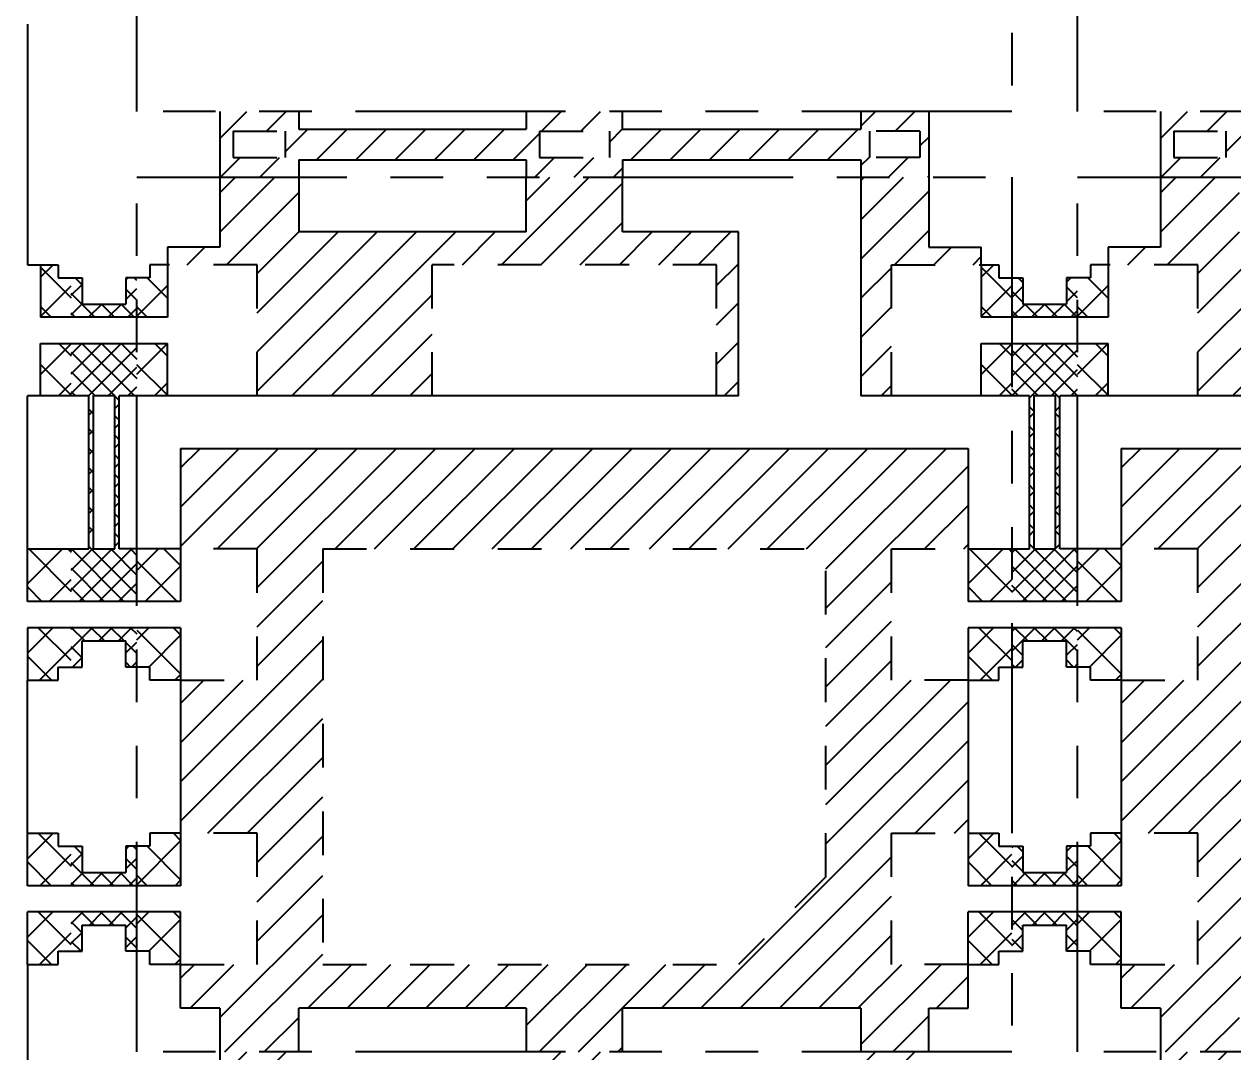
# Model space of a CAD drawing. Extents: x -338 to -53, y 67 to 196.
# Drawn here: x -321.623 to -318.86, y 120.178 to 122.528 of the extents above; entities that cross this region are included whole.
import ezdxf

# ---------------------------------------------------------------- set-up
doc = ezdxf.new("R2010")
doc.units = 0
doc.linetypes.add('ACAD_ISO09W100', pattern=[45, 24, -3, 6, -3, 6, -3])
doc.linetypes.add('HIDDEN', pattern=[0.375, 0.25, -0.125])
for name, color, linetype in [('dimension', 3, 'Continuous'), ('Etched Area', 4, 'Continuous'), ('Hidden', 4, 'HIDDEN'), ('PKG Line', 2, 'ACAD_ISO09W100')]:
    doc.layers.add(name, color=color, linetype=linetype)
doc.styles.add('SIMPLEX', font='SIMPLEX')
doc.dimstyles.new('1', dxfattribs={"dimtxt": 1, "dimasz": 1, "dimexe": 0.3, "dimexo": 0.3, "dimgap": 0.3, "dimtad": 0, "dimdec": 3, "dimzin": 1, "dimdsep": 46, "dimtxsty": 'SIMPLEX', "dimcen": 0, "dimclrd": 256, "dimclre": 256, "dimclrt": 7, "dimadec": 0, "dimazin": 1, "dimtm": 1.25, "dimtfac": 1, "dimtdec": 3, "dimtmove": 0, "dimatfit": 0, "dimfxl": 1, "dimtolj": 1, "dimtzin": 0, "dimlwd": -1, "dimlwe": -1, "dimarcsym": 1})
pattern_1 = [(45, (-584.03266, 160.757387), (-0.04490128, 0.04490128), [])]
pattern_2 = [(45, (-586.23266, 160.757387), (-0.04490128, 0.04490128), [])]
pattern_3 = [(135, (-586.23266, 160.757387), (-0.04490128, -0.04490128), [])]
pattern_4 = [(45, (-586.18266, 160.757387), (-0.04490128, 0.04490128), [])]
pattern_5 = [(135, (-586.18266, 160.757387), (-0.04490128, -0.04490128), [])]
pattern_6 = [(45, (-588.38266, 160.757387), (-0.04490128, 0.04490128), [])]
pattern_7 = [(135, (-588.38266, 160.757387), (-0.04490128, -0.04490128), [])]
pattern_8 = [(45, (-207.666178, 128.66751), (-0.02245064, 0.02245064), [])]
pattern_9 = [(45, (-588.33266, 160.757387), (-0.04490128, 0.04490128), [])]
pattern_10 = [(135, (-588.33266, 160.757387), (-0.04490128, -0.04490128), [])]
pattern_11 = [(135, (-207.666178, 128.66751), (-0.02245064, -0.02245064), [])]

# ---------------------------------------------------------------- blocks, each defined once
blk = doc.blocks.new('*D25')
at = {"layer": 'Defpoints', "color": 0, "transparency": 16777216}
for p in [(2540.3534, 1935.2739), (2409.9027, 1907.2739), (2416.2869, 1907.2739)]:
    blk.add_point(p, dxfattribs=at)
at = {"layer": 'dimension', "transparency": 16777216}
blk.add_line((2415.9869, 1907.2739), (2409.9027, 1907.2739), dxfattribs=at)
at = {"layer": 'dimension', "color": 7, "transparency": 16777216, "insert": (2407.1265, 1907.2739), "char_height": 1, "attachment_point": 5, "style": 'SIMPLEX'}
blk.add_mtext('\\A1;28.000', dxfattribs=at)
blk = doc.blocks.new('*D26')
at = {"layer": 'Defpoints', "color": 0, "transparency": 16777216}
for p in [(2540.3534, 1935.2739), (2409.9027, 1904.4489), (2420.8223, 1904.4489)]:
    blk.add_point(p, dxfattribs=at)
at = {"layer": 'dimension', "transparency": 16777216}
blk.add_line((2420.5223, 1904.4489), (2409.9027, 1904.4489), dxfattribs=at)
at = {"layer": 'dimension', "color": 7, "transparency": 16777216, "insert": (2407.1265, 1904.4489), "char_height": 1, "attachment_point": 5, "style": 'SIMPLEX'}
blk.add_mtext('\\A1;30.825', dxfattribs=at)
blk = doc.blocks.new('*D27')
at = {"layer": 'Defpoints', "color": 0, "transparency": 16777216}
for p in [(2540.3534, 1935.2739), (2409.9027, 1903.2739), (2416.9041, 1903.2739)]:
    blk.add_point(p, dxfattribs=at)
at = {"layer": 'dimension', "transparency": 16777216}
blk.add_line((2416.6041, 1903.2739), (2409.9027, 1903.2739), dxfattribs=at)
at = {"layer": 'dimension', "color": 7, "transparency": 16777216, "insert": (2407.1265, 1903.2739), "char_height": 1, "attachment_point": 5, "style": 'SIMPLEX'}
blk.add_mtext('\\A1;32.000', dxfattribs=at)
blk = doc.blocks.new('*D28')
at = {"layer": 'Defpoints', "color": 0, "transparency": 16777216}
for p in [(2540.3534, 1935.2739), (2409.9027, 1901.7739), (2425.6548, 1901.7739)]:
    blk.add_point(p, dxfattribs=at)
at = {"layer": 'dimension', "transparency": 16777216}
blk.add_line((2425.3548, 1901.7739), (2409.9027, 1901.7739), dxfattribs=at)
at = {"layer": 'dimension', "color": 7, "transparency": 16777216, "insert": (2407.1265, 1901.7739), "char_height": 1, "attachment_point": 5, "style": 'SIMPLEX'}
blk.add_mtext('\\A1;33.500', dxfattribs=at)
blk = doc.blocks.new('*D29')
at = {"layer": 'Defpoints', "color": 0, "transparency": 16777216}
for p in [(2540.3534, 1935.2739), (2416.1674, 1901.4286), (2409.9027, 1900.5521)]:
    blk.add_point(p, dxfattribs=at)
at = {"layer": 'dimension', "transparency": 16777216}
for p, q in [((2413.9027, 1901.4286), (2411.9027, 1900.5521)), ((2415.8674, 1901.4286), (2413.9027, 1901.4286)), ((2411.9027, 1900.5521), (2409.9027, 1900.5521))]:
    blk.add_line(p, q, dxfattribs=at)
at = {"layer": 'dimension', "color": 7, "transparency": 16777216, "insert": (2407.1265, 1900.5521), "char_height": 1, "attachment_point": 5, "style": 'SIMPLEX'}
blk.add_mtext('\\A1;33.845', dxfattribs=at)
blk = doc.blocks.new('*D30')
at = {"layer": 'Defpoints', "color": 0, "transparency": 16777216}
for p in [(2540.3534, 1935.2739), (2418.3305, 1900.2739), (2409.9027, 1899.3573)]:
    blk.add_point(p, dxfattribs=at)
at = {"layer": 'dimension', "transparency": 16777216}
for p, q in [((2413.9027, 1900.2739), (2411.9027, 1899.3573)), ((2418.0305, 1900.2739), (2413.9027, 1900.2739)), ((2411.9027, 1899.3573), (2409.9027, 1899.3573))]:
    blk.add_line(p, q, dxfattribs=at)
at = {"layer": 'dimension', "color": 7, "transparency": 16777216, "insert": (2407.1265, 1899.3573), "char_height": 1, "attachment_point": 5, "style": 'SIMPLEX'}
blk.add_mtext('\\A1;35.000', dxfattribs=at)
blk = doc.blocks.new('*D57')
at = {"layer": 'Defpoints', "color": 0, "transparency": 16777216}
for p in [(2540.3534, 1935.2739), (2421.0284, 1904.3432), (2421.0399, 1893.0124)]:
    blk.add_point(p, dxfattribs=at)
at = {"layer": 'dimension', "transparency": 16777216}
for p, q in [((2421.0284, 1904.0432), (2421.0284, 1897.0124)), ((2421.0284, 1897.0124), (2421.0399, 1895.0124)), ((2421.0399, 1895.0124), (2421.0399, 1893.0124))]:
    blk.add_line(p, q, dxfattribs=at)
at = {"layer": 'dimension', "color": 7, "transparency": 16777216, "insert": (2421.0399, 1889.9505), "char_height": 1, "attachment_point": 5, "rotation": 90, "style": 'SIMPLEX'}
blk.add_mtext('\\A1;119.325', dxfattribs=at)

msp = doc.modelspace()

# ---------------------------------------------------------------- hatches: boundary and pattern name
at = {"layer": 'Etched Area'}
h = msp.add_hatch(dxfattribs=at)
h.set_pattern_fill('ANSI31', color=256, scale=0.02)
h.set_pattern_definition([(45, (219.45187, 310.41846), (-0.0449012806, 0.0449012806), [])])
h.paths.add_polyline_path([(-319.5555, 122.3277), (-319.7105, 122.3277), (-319.7105, 122.2877), (-320.2555, 122.2877), (-320.2555, 122.3277), (-320.4755, 122.3277), (-320.4755, 122.2877), (-320.9955, 122.2877), (-320.9955, 122.3277), (-321.1755, 122.3277), (-321.1755, 122.1777), (-320.9955, 122.1777), (-320.9955, 122.2177), (-320.4755, 122.2177), (-320.4755, 122.1777), (-320.2555, 122.1777), (-320.2555, 122.2177), (-319.7105, 122.2177), (-319.7105, 122.1777), (-319.5555, 122.1777)])
h.paths.add_polyline_path([(-320.2855, 122.2227), (-320.4455, 122.2227), (-320.4455, 122.2827), (-320.2855, 122.2827)], flags=16)
h.paths.add_polyline_path([(-319.6905, 122.2827), (-319.5755, 122.2827), (-319.5755, 122.2227), (-319.6905, 122.2227)], flags=16)
h.paths.add_polyline_path([(-321.0255, 122.2227), (-321.1455, 122.2227), (-321.1455, 122.2827), (-321.0255, 122.2827)], flags=16)
h = msp.add_hatch(dxfattribs=at)
h.set_pattern_fill('ANSI31', color=256, scale=0.02)
h.set_pattern_definition([(45, (221.60187, 310.41846), (-0.0449012806, 0.0449012806), [])])
h.paths.add_polyline_path([(-317.4055, 122.3277), (-317.5605, 122.3277), (-317.5605, 122.2877), (-318.1055, 122.2877), (-318.1055, 122.3277), (-318.3255, 122.3277), (-318.3255, 122.2877), (-318.8455, 122.2877), (-318.8455, 122.3277), (-319.0255, 122.3277), (-319.0255, 122.1777), (-318.8455, 122.1777), (-318.8455, 122.2177), (-318.3255, 122.2177), (-318.3255, 122.1777), (-318.1055, 122.1777), (-318.1055, 122.2177), (-317.5605, 122.2177), (-317.5605, 122.1777), (-317.4055, 122.1777)])
h.paths.add_polyline_path([(-318.1355, 122.2227), (-318.2955, 122.2227), (-318.2955, 122.2827), (-318.1355, 122.2827)], flags=16)
h.paths.add_polyline_path([(-317.5405, 122.2827), (-317.4255, 122.2827), (-317.4255, 122.2227), (-317.5405, 122.2227)], flags=16)
h.paths.add_polyline_path([(-318.8755, 122.2227), (-318.9955, 122.2227), (-318.9955, 122.2827), (-318.8755, 122.2827)], flags=16)
h = msp.add_hatch(dxfattribs=at)
h.set_pattern_fill('ANSI31', color=256, scale=0.02)
h.set_pattern_definition(pattern_4)
h.paths.add_polyline_path([(-320.6905, 121.9777), (-320.0405, 121.9777), (-320.0405, 121.6777), (-319.9905, 121.6777), (-319.9905, 122.0527), (-320.2555, 122.0527), (-320.2555, 122.1777), (-320.4755, 122.1777), (-320.4755, 122.0527), (-320.9955, 122.0527), (-320.9955, 122.1777), (-321.1755, 122.1777), (-321.1755, 122.0177), (-321.2955, 122.0177), (-321.2955, 121.9777), (-321.0905, 121.9777), (-321.0905, 121.6777), (-320.6905, 121.6777)])
h = msp.add_hatch(dxfattribs=at)
h.set_pattern_fill('ANSI31', color=4, scale=0.02)
h.set_pattern_definition(pattern_4)
h.paths.add_polyline_path([(-319.5555, 122.1777), (-319.7105, 122.1777), (-319.7105, 121.6777), (-319.6405, 121.6777), (-319.6405, 121.9777), (-319.4355, 121.9777), (-319.4355, 122.0177), (-319.5555, 122.0177)])
h = msp.add_hatch(dxfattribs=at)
h.set_pattern_fill('ANSI31', color=256, scale=0.02)
h.set_pattern_definition(pattern_1)
h.paths.add_polyline_path([(-318.5405, 121.9777), (-317.8905, 121.9777), (-317.8905, 121.6777), (-317.8405, 121.6777), (-317.8405, 122.0527), (-318.1055, 122.0527), (-318.1055, 122.1777), (-318.3255, 122.1777), (-318.3255, 122.0527), (-318.8455, 122.0527), (-318.8455, 122.1777), (-319.0255, 122.1777), (-319.0255, 122.0177), (-319.1455, 122.0177), (-319.1455, 121.9777), (-318.9405, 121.9777), (-318.9405, 121.6777), (-318.5405, 121.6777)])
h = msp.add_hatch(dxfattribs=at)
h.set_pattern_fill('ANSI31', color=4, scale=0.02)
h.set_pattern_definition([(45, (-588.33266, 162.057387), (-0.04490128, 0.04490128), [])])
h.paths.add_polyline_path([(-321.5855, 121.9777), (-321.5855, 121.8577), (-321.5155, 121.8577), (-321.5155, 121.9477), (-321.5455, 121.9477), (-321.5455, 121.9777)])
h = msp.add_hatch(dxfattribs=at)
h.set_pattern_fill('ANSI31', color=4, scale=0.02, angle=90)
h.set_pattern_definition([(135, (-588.33266, 162.057387), (-0.04490128, -0.04490128), [])])
h.paths.add_polyline_path([(-321.5855, 121.9777), (-321.5855, 121.8577), (-321.5155, 121.8577), (-321.5155, 121.9477), (-321.5455, 121.9477), (-321.5455, 121.9777)])
h = msp.add_hatch(dxfattribs=at)
h.set_pattern_fill('ANSI31', color=4, scale=0.02)
h.set_pattern_definition([(45, (-588.38266, 162.057387), (-0.04490128, 0.04490128), [])])
h.paths.add_polyline_path([(-321.2955, 121.8577), (-321.2955, 121.9777), (-321.3355, 121.9777), (-321.3355, 121.9477), (-321.3655, 121.9477), (-321.3655, 121.8577)])
h = msp.add_hatch(dxfattribs=at)
h.set_pattern_fill('ANSI31', color=4, scale=0.02, angle=90)
h.set_pattern_definition([(135, (-588.38266, 162.057387), (-0.04490128, -0.04490128), [])])
h.paths.add_polyline_path([(-321.2955, 121.8577), (-321.2955, 121.9777), (-321.3355, 121.9777), (-321.3355, 121.9477), (-321.3655, 121.9477), (-321.3655, 121.8577)])
h = msp.add_hatch(dxfattribs=at)
h.set_pattern_fill('ANSI31', color=4, scale=0.02)
h.set_pattern_definition([(45, (-586.18266, 162.057387), (-0.04490128, 0.04490128), [])])
h.paths.add_polyline_path([(-319.4355, 121.9777), (-319.4355, 121.8577), (-319.3655, 121.8577), (-319.3655, 121.9477), (-319.3955, 121.9477), (-319.3955, 121.9777)])
h = msp.add_hatch(dxfattribs=at)
h.set_pattern_fill('ANSI31', color=4, scale=0.02, angle=90)
h.set_pattern_definition([(135, (-586.18266, 162.057387), (-0.04490128, -0.04490128), [])])
h.paths.add_polyline_path([(-319.4355, 121.9777), (-319.4355, 121.8577), (-319.3655, 121.8577), (-319.3655, 121.9477), (-319.3955, 121.9477), (-319.3955, 121.9777)])
h = msp.add_hatch(dxfattribs=at)
h.set_pattern_fill('ANSI31', color=4, scale=0.02)
h.set_pattern_definition([(45, (-586.23266, 162.057387), (-0.04490128, 0.04490128), [])])
h.paths.add_polyline_path([(-319.1455, 121.8577), (-319.1455, 121.9777), (-319.1855, 121.9777), (-319.1855, 121.9477), (-319.2155, 121.9477), (-319.2155, 121.8577)])
h = msp.add_hatch(dxfattribs=at)
h.set_pattern_fill('ANSI31', color=4, scale=0.02, angle=90)
h.set_pattern_definition([(135, (-586.23266, 162.057387), (-0.04490128, -0.04490128), [])])
h.paths.add_polyline_path([(-319.1455, 121.8577), (-319.1455, 121.9777), (-319.1855, 121.9777), (-319.1855, 121.9477), (-319.2155, 121.9477), (-319.2155, 121.8577)])
h = msp.add_hatch(dxfattribs=at)
h.set_pattern_fill('ANSI31', color=256, scale=0.01)
h.set_pattern_definition(pattern_8)
h.paths.add_polyline_path([(-321.3655, 121.9477), (-321.3905, 121.9477), (-321.3905, 121.8877), (-321.4905, 121.8877), (-321.4905, 121.9477), (-321.5155, 121.9477), (-321.5155, 121.8577), (-321.3655, 121.8577)])
h = msp.add_hatch(dxfattribs=at)
h.set_pattern_fill('ANSI31', color=256, scale=0.01, angle=90)
h.set_pattern_definition(pattern_11)
h.paths.add_polyline_path([(-321.3655, 121.9477), (-321.3905, 121.9477), (-321.3905, 121.8877), (-321.4905, 121.8877), (-321.4905, 121.9477), (-321.5155, 121.9477), (-321.5155, 121.8577), (-321.3655, 121.8577)])
h = msp.add_hatch(dxfattribs=at)
h.set_pattern_fill('ANSI31', color=256, scale=0.01)
h.set_pattern_definition(pattern_8)
h.paths.add_polyline_path([(-319.2155, 121.9477), (-319.2405, 121.9477), (-319.2405, 121.8877), (-319.3405, 121.8877), (-319.3405, 121.9477), (-319.3655, 121.9477), (-319.3655, 121.8577), (-319.2155, 121.8577)])
h = msp.add_hatch(dxfattribs=at)
h.set_pattern_fill('ANSI31', color=256, scale=0.01, angle=90)
h.set_pattern_definition(pattern_11)
h.paths.add_polyline_path([(-319.2155, 121.9477), (-319.2405, 121.9477), (-319.2405, 121.8877), (-319.3405, 121.8877), (-319.3405, 121.9477), (-319.3655, 121.9477), (-319.3655, 121.8577), (-319.2155, 121.8577)])
h = msp.add_hatch(dxfattribs=at)
h.set_pattern_fill('ANSI31', color=4, scale=0.02, angle=90)
h.set_pattern_definition(pattern_10)
h.paths.add_polyline_path([(-321.5155, 121.7977), (-321.5855, 121.7977), (-321.5855, 121.6777), (-321.5155, 121.6777)])
h = msp.add_hatch(dxfattribs=at)
h.set_pattern_fill('ANSI31', color=4, scale=0.02)
h.set_pattern_definition(pattern_9)
h.paths.add_polyline_path([(-321.5155, 121.7977), (-321.5855, 121.7977), (-321.5855, 121.6777), (-321.5155, 121.6777)])
h = msp.add_hatch(dxfattribs=at)
h.set_pattern_fill('ANSI31', color=256, scale=0.01)
h.set_pattern_definition(pattern_8)
h.paths.add_polyline_path([(-321.4655, 121.6777), (-321.4155, 121.6777), (-321.4155, 121.3277), (-321.4655, 121.3277)])
h.paths.add_polyline_path([(-321.3655, 121.7977), (-321.5155, 121.7977), (-321.5155, 121.6777), (-321.4755, 121.6777), (-321.4755, 121.3277), (-321.5155, 121.3277), (-321.5155, 121.2077), (-321.3655, 121.2077), (-321.3655, 121.3277), (-321.4055, 121.3277), (-321.4055, 121.6777), (-321.3655, 121.6777)])
h = msp.add_hatch(dxfattribs=at)
h.set_pattern_fill('ANSI31', color=256, scale=0.01, angle=90)
h.set_pattern_definition(pattern_11)
h.paths.add_polyline_path([(-321.4655, 121.6777), (-321.4155, 121.6777), (-321.4155, 121.3277), (-321.4655, 121.3277)])
h.paths.add_polyline_path([(-321.3655, 121.7977), (-321.5155, 121.7977), (-321.5155, 121.6777), (-321.4755, 121.6777), (-321.4755, 121.3277), (-321.5155, 121.3277), (-321.5155, 121.2077), (-321.3655, 121.2077), (-321.3655, 121.3277), (-321.4055, 121.3277), (-321.4055, 121.6777), (-321.3655, 121.6777)])
h = msp.add_hatch(dxfattribs=at)
h.set_pattern_fill('ANSI31', color=4, scale=0.02, angle=90)
h.set_pattern_definition(pattern_7)
h.paths.add_polyline_path([(-321.2955, 121.7977), (-321.3655, 121.7977), (-321.3655, 121.6777), (-321.2955, 121.6777)])
h = msp.add_hatch(dxfattribs=at)
h.set_pattern_fill('ANSI31', color=4, scale=0.02)
h.set_pattern_definition(pattern_6)
h.paths.add_polyline_path([(-321.2955, 121.7977), (-321.3655, 121.7977), (-321.3655, 121.6777), (-321.2955, 121.6777)])
h = msp.add_hatch(dxfattribs=at)
h.set_pattern_fill('ANSI31', color=4, scale=0.02, angle=90)
h.set_pattern_definition(pattern_5)
h.paths.add_polyline_path([(-319.3655, 121.7977), (-319.4355, 121.7977), (-319.4355, 121.6777), (-319.3655, 121.6777)])
h = msp.add_hatch(dxfattribs=at)
h.set_pattern_fill('ANSI31', color=4, scale=0.02)
h.set_pattern_definition(pattern_4)
h.paths.add_polyline_path([(-319.3655, 121.7977), (-319.4355, 121.7977), (-319.4355, 121.6777), (-319.3655, 121.6777)])
h = msp.add_hatch(dxfattribs=at)
h.set_pattern_fill('ANSI31', color=256, scale=0.01)
h.set_pattern_definition(pattern_8)
h.paths.add_polyline_path([(-319.3155, 121.6777), (-319.2655, 121.6777), (-319.2655, 121.3277), (-319.3155, 121.3277)])
h.paths.add_polyline_path([(-319.2155, 121.7977), (-319.3655, 121.7977), (-319.3655, 121.6777), (-319.3255, 121.6777), (-319.3255, 121.3277), (-319.3655, 121.3277), (-319.3655, 121.2077), (-319.2155, 121.2077), (-319.2155, 121.3277), (-319.2555, 121.3277), (-319.2555, 121.6777), (-319.2155, 121.6777)])
h = msp.add_hatch(dxfattribs=at)
h.set_pattern_fill('ANSI31', color=256, scale=0.01, angle=90)
h.set_pattern_definition(pattern_11)
h.paths.add_polyline_path([(-319.3155, 121.6777), (-319.2655, 121.6777), (-319.2655, 121.3277), (-319.3155, 121.3277)])
h.paths.add_polyline_path([(-319.2155, 121.7977), (-319.3655, 121.7977), (-319.3655, 121.6777), (-319.3255, 121.6777), (-319.3255, 121.3277), (-319.3655, 121.3277), (-319.3655, 121.2077), (-319.2155, 121.2077), (-319.2155, 121.3277), (-319.2555, 121.3277), (-319.2555, 121.6777), (-319.2155, 121.6777)])
h = msp.add_hatch(dxfattribs=at)
h.set_pattern_fill('ANSI31', color=4, scale=0.02, angle=90)
h.set_pattern_definition(pattern_3)
h.paths.add_polyline_path([(-319.1455, 121.7977), (-319.2155, 121.7977), (-319.2155, 121.6777), (-319.1455, 121.6777)])
h = msp.add_hatch(dxfattribs=at)
h.set_pattern_fill('ANSI31', color=4, scale=0.02)
h.set_pattern_definition(pattern_2)
h.paths.add_polyline_path([(-319.1455, 121.7977), (-319.2155, 121.7977), (-319.2155, 121.6777), (-319.1455, 121.6777)])
h = msp.add_hatch(dxfattribs=at)
h.set_pattern_fill('ANSI31', color=256, scale=0.02)
h.set_pattern_definition(pattern_4)
h.paths.add_polyline_path([(-319.4655, 121.5577), (-321.2655, 121.5577), (-321.2655, 121.3277), (-321.0905, 121.3277), (-321.0905, 121.0277), (-321.2655, 121.0277), (-321.2655, 120.6777), (-321.0905, 120.6777), (-321.0905, 120.3777), (-321.2655, 120.3777), (-321.2655, 120.2777), (-321.1755, 120.2777), (-321.1755, 120.1777), (-320.9955, 120.1777), (-320.9955, 120.2777), (-320.4755, 120.2777), (-320.4755, 120.1777), (-320.2555, 120.1777), (-320.2555, 120.2777), (-319.7105, 120.2777), (-319.7105, 120.1777), (-319.5555, 120.1777), (-319.5555, 120.2777), (-319.4655, 120.2777), (-319.4655, 120.3777), (-319.6405, 120.3777), (-319.6405, 120.6777), (-319.4655, 120.6777), (-319.4655, 121.0277), (-319.6405, 121.0277), (-319.6405, 121.3277), (-319.4655, 121.3277)])
h.paths.add_polyline_path([(-320.9405, 121.3277), (-319.7905, 121.3277), (-319.7905, 120.5777), (-319.9905, 120.3777), (-320.9405, 120.3777)], flags=16)
h = msp.add_hatch(dxfattribs=at)
h.set_pattern_fill('ANSI31', color=256, scale=0.02)
h.set_pattern_definition(pattern_1)
h.paths.add_polyline_path([(-317.3155, 121.5577), (-319.1155, 121.5577), (-319.1155, 121.3277), (-318.9405, 121.3277), (-318.9405, 121.0277), (-319.1155, 121.0277), (-319.1155, 120.6777), (-318.9405, 120.6777), (-318.9405, 120.3777), (-319.1155, 120.3777), (-319.1155, 120.2777), (-319.0255, 120.2777), (-319.0255, 120.1777), (-318.8455, 120.1777), (-318.8455, 120.2777), (-318.3255, 120.2777), (-318.3255, 120.1777), (-318.1055, 120.1777), (-318.1055, 120.2777), (-317.5605, 120.2777), (-317.5605, 120.1777), (-317.4055, 120.1777), (-317.4055, 120.2777), (-317.3155, 120.2777), (-317.3155, 120.3777), (-317.4905, 120.3777), (-317.4905, 120.6777), (-317.3155, 120.6777), (-317.3155, 121.0277), (-317.4905, 121.0277), (-317.4905, 121.3277), (-317.3155, 121.3277)])
h.paths.add_polyline_path([(-318.7905, 121.3277), (-317.6405, 121.3277), (-317.6405, 120.5777), (-317.8405, 120.3777), (-318.7905, 120.3777)], flags=16)
h = msp.add_hatch(dxfattribs=at)
h.set_pattern_fill('ANSI31', color=4, scale=0.02, angle=90)
h.set_pattern_definition(pattern_10)
h.paths.add_polyline_path([(-321.5155, 121.3277), (-321.6155, 121.3277), (-321.6155, 121.2077), (-321.5155, 121.2077)])
h = msp.add_hatch(dxfattribs=at)
h.set_pattern_fill('ANSI31', color=4, scale=0.02)
h.set_pattern_definition(pattern_9)
h.paths.add_polyline_path([(-321.5155, 121.3277), (-321.6155, 121.3277), (-321.6155, 121.2077), (-321.5155, 121.2077)])
h = msp.add_hatch(dxfattribs=at)
h.set_pattern_fill('ANSI31', color=4, scale=0.02, angle=90)
h.set_pattern_definition(pattern_7)
h.paths.add_polyline_path([(-321.2655, 121.3277), (-321.3655, 121.3277), (-321.3655, 121.2077), (-321.2655, 121.2077)])
h = msp.add_hatch(dxfattribs=at)
h.set_pattern_fill('ANSI31', color=4, scale=0.02)
h.set_pattern_definition(pattern_6)
h.paths.add_polyline_path([(-321.2655, 121.3277), (-321.3655, 121.3277), (-321.3655, 121.2077), (-321.2655, 121.2077)])
h = msp.add_hatch(dxfattribs=at)
h.set_pattern_fill('ANSI31', color=4, scale=0.02, angle=90)
h.set_pattern_definition(pattern_5)
h.paths.add_polyline_path([(-319.3655, 121.3277), (-319.4655, 121.3277), (-319.4655, 121.2077), (-319.3655, 121.2077)])
h = msp.add_hatch(dxfattribs=at)
h.set_pattern_fill('ANSI31', color=4, scale=0.02)
h.set_pattern_definition(pattern_4)
h.paths.add_polyline_path([(-319.3655, 121.3277), (-319.4655, 121.3277), (-319.4655, 121.2077), (-319.3655, 121.2077)])
h = msp.add_hatch(dxfattribs=at)
h.set_pattern_fill('ANSI31', color=4, scale=0.02, angle=90)
h.set_pattern_definition(pattern_3)
h.paths.add_polyline_path([(-319.1155, 121.3277), (-319.2155, 121.3277), (-319.2155, 121.2077), (-319.1155, 121.2077)])
h = msp.add_hatch(dxfattribs=at)
h.set_pattern_fill('ANSI31', color=4, scale=0.02)
h.set_pattern_definition(pattern_2)
h.paths.add_polyline_path([(-319.1155, 121.3277), (-319.2155, 121.3277), (-319.2155, 121.2077), (-319.1155, 121.2077)])
h = msp.add_hatch(dxfattribs=at)
h.set_pattern_fill('ANSI31', color=4, scale=0.02)
h.set_pattern_definition([(45, (-588.33266, 161.407387), (-0.04490128, 0.04490128), [])])
h.paths.add_polyline_path([(-321.5155, 121.0577), (-321.5455, 121.0577), (-321.5455, 121.0277), (-321.6155, 121.0277), (-321.6155, 121.1477), (-321.5155, 121.1477)])
h = msp.add_hatch(dxfattribs=at)
h.set_pattern_fill('ANSI31', color=4, scale=0.02, angle=90)
h.set_pattern_definition([(135, (-588.33266, 161.407387), (-0.04490128, -0.04490128), [])])
h.paths.add_polyline_path([(-321.5155, 121.0577), (-321.5455, 121.0577), (-321.5455, 121.0277), (-321.6155, 121.0277), (-321.6155, 121.1477), (-321.5155, 121.1477)])
h = msp.add_hatch(dxfattribs=at)
h.set_pattern_fill('ANSI31', color=256, scale=0.01)
h.set_pattern_definition(pattern_8)
h.paths.add_polyline_path([(-321.3655, 121.1477), (-321.5155, 121.1477), (-321.5155, 121.0577), (-321.4905, 121.0577), (-321.4905, 121.1177), (-321.3905, 121.1177), (-321.3905, 121.0577), (-321.3655, 121.0577)])
h = msp.add_hatch(dxfattribs=at)
h.set_pattern_fill('ANSI31', color=256, scale=0.01, angle=90)
h.set_pattern_definition(pattern_11)
h.paths.add_polyline_path([(-321.3655, 121.1477), (-321.5155, 121.1477), (-321.5155, 121.0577), (-321.4905, 121.0577), (-321.4905, 121.1177), (-321.3905, 121.1177), (-321.3905, 121.0577), (-321.3655, 121.0577)])
h = msp.add_hatch(dxfattribs=at)
h.set_pattern_fill('ANSI31', color=4, scale=0.02)
h.set_pattern_definition([(45, (-588.38266, 161.407387), (-0.04490128, 0.04490128), [])])
h.paths.add_polyline_path([(-321.2655, 121.0277), (-321.3355, 121.0277), (-321.3355, 121.0577), (-321.3655, 121.0577), (-321.3655, 121.1477), (-321.2655, 121.1477)])
h = msp.add_hatch(dxfattribs=at)
h.set_pattern_fill('ANSI31', color=4, scale=0.02, angle=90)
h.set_pattern_definition([(135, (-588.38266, 161.407387), (-0.04490128, -0.04490128), [])])
h.paths.add_polyline_path([(-321.2655, 121.0277), (-321.3355, 121.0277), (-321.3355, 121.0577), (-321.3655, 121.0577), (-321.3655, 121.1477), (-321.2655, 121.1477)])
h = msp.add_hatch(dxfattribs=at)
h.set_pattern_fill('ANSI31', color=4, scale=0.02)
h.set_pattern_definition([(45, (-586.18266, 161.407387), (-0.04490128, 0.04490128), [])])
h.paths.add_polyline_path([(-319.3655, 121.0577), (-319.3955, 121.0577), (-319.3955, 121.0277), (-319.4655, 121.0277), (-319.4655, 121.1477), (-319.3655, 121.1477)])
h = msp.add_hatch(dxfattribs=at)
h.set_pattern_fill('ANSI31', color=4, scale=0.02, angle=90)
h.set_pattern_definition([(135, (-586.18266, 161.407387), (-0.04490128, -0.04490128), [])])
h.paths.add_polyline_path([(-319.3655, 121.0577), (-319.3955, 121.0577), (-319.3955, 121.0277), (-319.4655, 121.0277), (-319.4655, 121.1477), (-319.3655, 121.1477)])
h = msp.add_hatch(dxfattribs=at)
h.set_pattern_fill('ANSI31', color=256, scale=0.01)
h.set_pattern_definition(pattern_8)
h.paths.add_polyline_path([(-319.2155, 121.1477), (-319.3655, 121.1477), (-319.3655, 121.0577), (-319.3405, 121.0577), (-319.3405, 121.1177), (-319.2405, 121.1177), (-319.2405, 121.0577), (-319.2155, 121.0577)])
h = msp.add_hatch(dxfattribs=at)
h.set_pattern_fill('ANSI31', color=256, scale=0.01, angle=90)
h.set_pattern_definition(pattern_11)
h.paths.add_polyline_path([(-319.2155, 121.1477), (-319.3655, 121.1477), (-319.3655, 121.0577), (-319.3405, 121.0577), (-319.3405, 121.1177), (-319.2405, 121.1177), (-319.2405, 121.0577), (-319.2155, 121.0577)])
h = msp.add_hatch(dxfattribs=at)
h.set_pattern_fill('ANSI31', color=4, scale=0.02)
h.set_pattern_definition([(45, (-586.23266, 161.407387), (-0.04490128, 0.04490128), [])])
h.paths.add_polyline_path([(-319.1155, 121.0277), (-319.1855, 121.0277), (-319.1855, 121.0577), (-319.2155, 121.0577), (-319.2155, 121.1477), (-319.1155, 121.1477)])
h = msp.add_hatch(dxfattribs=at)
h.set_pattern_fill('ANSI31', color=4, scale=0.02, angle=90)
h.set_pattern_definition([(135, (-586.23266, 161.407387), (-0.04490128, -0.04490128), [])])
h.paths.add_polyline_path([(-319.1155, 121.0277), (-319.1855, 121.0277), (-319.1855, 121.0577), (-319.2155, 121.0577), (-319.2155, 121.1477), (-319.1155, 121.1477)])
h = msp.add_hatch(dxfattribs=at)
h.set_pattern_fill('ANSI31', color=4, scale=0.02)
h.set_pattern_definition(pattern_9)
h.paths.add_polyline_path([(-321.5155, 120.6477), (-321.5455, 120.6477), (-321.5455, 120.6777), (-321.6155, 120.6777), (-321.6155, 120.5577), (-321.5155, 120.5577)])
h = msp.add_hatch(dxfattribs=at)
h.set_pattern_fill('ANSI31', color=4, scale=0.02, angle=90)
h.set_pattern_definition(pattern_10)
h.paths.add_polyline_path([(-321.5155, 120.6477), (-321.5455, 120.6477), (-321.5455, 120.6777), (-321.6155, 120.6777), (-321.6155, 120.5577), (-321.5155, 120.5577)])
h = msp.add_hatch(dxfattribs=at)
h.set_pattern_fill('ANSI31', color=4, scale=0.02)
h.set_pattern_definition(pattern_6)
h.paths.add_polyline_path([(-321.2655, 120.6777), (-321.3355, 120.6777), (-321.3355, 120.6477), (-321.3655, 120.6477), (-321.3655, 120.5577), (-321.2655, 120.5577)])
h = msp.add_hatch(dxfattribs=at)
h.set_pattern_fill('ANSI31', color=4, scale=0.02, angle=90)
h.set_pattern_definition(pattern_7)
h.paths.add_polyline_path([(-321.2655, 120.6777), (-321.3355, 120.6777), (-321.3355, 120.6477), (-321.3655, 120.6477), (-321.3655, 120.5577), (-321.2655, 120.5577)])
h = msp.add_hatch(dxfattribs=at)
h.set_pattern_fill('ANSI31', color=4, scale=0.02)
h.set_pattern_definition(pattern_4)
h.paths.add_polyline_path([(-319.3655, 120.6477), (-319.3955, 120.6477), (-319.3955, 120.6777), (-319.4655, 120.6777), (-319.4655, 120.5577), (-319.3655, 120.5577)])
h = msp.add_hatch(dxfattribs=at)
h.set_pattern_fill('ANSI31', color=4, scale=0.02, angle=90)
h.set_pattern_definition(pattern_5)
h.paths.add_polyline_path([(-319.3655, 120.6477), (-319.3955, 120.6477), (-319.3955, 120.6777), (-319.4655, 120.6777), (-319.4655, 120.5577), (-319.3655, 120.5577)])
h = msp.add_hatch(dxfattribs=at)
h.set_pattern_fill('ANSI31', color=4, scale=0.02)
h.set_pattern_definition(pattern_2)
h.paths.add_polyline_path([(-319.1155, 120.6777), (-319.1855, 120.6777), (-319.1855, 120.6477), (-319.2155, 120.6477), (-319.2155, 120.5577), (-319.1155, 120.5577)])
h = msp.add_hatch(dxfattribs=at)
h.set_pattern_fill('ANSI31', color=4, scale=0.02, angle=90)
h.set_pattern_definition(pattern_3)
h.paths.add_polyline_path([(-319.1155, 120.6777), (-319.1855, 120.6777), (-319.1855, 120.6477), (-319.2155, 120.6477), (-319.2155, 120.5577), (-319.1155, 120.5577)])
h = msp.add_hatch(dxfattribs=at)
h.set_pattern_fill('ANSI31', color=256, scale=0.01)
h.set_pattern_definition(pattern_8)
h.paths.add_polyline_path([(-321.3655, 120.6477), (-321.3905, 120.6477), (-321.3905, 120.5877), (-321.4905, 120.5877), (-321.4905, 120.6477), (-321.5155, 120.6477), (-321.5155, 120.5577), (-321.3655, 120.5577)])
h = msp.add_hatch(dxfattribs=at)
h.set_pattern_fill('ANSI31', color=256, scale=0.01, angle=90)
h.set_pattern_definition(pattern_11)
h.paths.add_polyline_path([(-321.3655, 120.6477), (-321.3905, 120.6477), (-321.3905, 120.5877), (-321.4905, 120.5877), (-321.4905, 120.6477), (-321.5155, 120.6477), (-321.5155, 120.5577), (-321.3655, 120.5577)])
h = msp.add_hatch(dxfattribs=at)
h.set_pattern_fill('ANSI31', color=256, scale=0.01)
h.set_pattern_definition(pattern_8)
h.paths.add_polyline_path([(-319.2155, 120.6477), (-319.2405, 120.6477), (-319.2405, 120.5877), (-319.3405, 120.5877), (-319.3405, 120.6477), (-319.3655, 120.6477), (-319.3655, 120.5577), (-319.2155, 120.5577)])
h = msp.add_hatch(dxfattribs=at)
h.set_pattern_fill('ANSI31', color=256, scale=0.01, angle=90)
h.set_pattern_definition(pattern_11)
h.paths.add_polyline_path([(-319.2155, 120.6477), (-319.2405, 120.6477), (-319.2405, 120.5877), (-319.3405, 120.5877), (-319.3405, 120.6477), (-319.3655, 120.6477), (-319.3655, 120.5577), (-319.2155, 120.5577)])
h = msp.add_hatch(dxfattribs=at)
h.set_pattern_fill('ANSI31', color=4, scale=0.02)
h.set_pattern_definition(pattern_9)
h.paths.add_polyline_path([(-321.5155, 120.4077), (-321.5455, 120.4077), (-321.5455, 120.3777), (-321.6155, 120.3777), (-321.6155, 120.4977), (-321.5155, 120.4977)])
h = msp.add_hatch(dxfattribs=at)
h.set_pattern_fill('ANSI31', color=4, scale=0.02, angle=90)
h.set_pattern_definition(pattern_10)
h.paths.add_polyline_path([(-321.5155, 120.4077), (-321.5455, 120.4077), (-321.5455, 120.3777), (-321.6155, 120.3777), (-321.6155, 120.4977), (-321.5155, 120.4977)])
h = msp.add_hatch(dxfattribs=at)
h.set_pattern_fill('ANSI31', color=256, scale=0.01)
h.set_pattern_definition(pattern_8)
h.paths.add_polyline_path([(-321.3655, 120.4977), (-321.5155, 120.4977), (-321.5155, 120.4077), (-321.4905, 120.4077), (-321.4905, 120.4677), (-321.3905, 120.4677), (-321.3905, 120.4077), (-321.3655, 120.4077)])
h = msp.add_hatch(dxfattribs=at)
h.set_pattern_fill('ANSI31', color=256, scale=0.01, angle=90)
h.set_pattern_definition(pattern_11)
h.paths.add_polyline_path([(-321.3655, 120.4977), (-321.5155, 120.4977), (-321.5155, 120.4077), (-321.4905, 120.4077), (-321.4905, 120.4677), (-321.3905, 120.4677), (-321.3905, 120.4077), (-321.3655, 120.4077)])
h = msp.add_hatch(dxfattribs=at)
h.set_pattern_fill('ANSI31', color=4, scale=0.02)
h.set_pattern_definition(pattern_6)
h.paths.add_polyline_path([(-321.2655, 120.3777), (-321.3355, 120.3777), (-321.3355, 120.4077), (-321.3655, 120.4077), (-321.3655, 120.4977), (-321.2655, 120.4977)])
h = msp.add_hatch(dxfattribs=at)
h.set_pattern_fill('ANSI31', color=4, scale=0.02, angle=90)
h.set_pattern_definition(pattern_7)
h.paths.add_polyline_path([(-321.2655, 120.3777), (-321.3355, 120.3777), (-321.3355, 120.4077), (-321.3655, 120.4077), (-321.3655, 120.4977), (-321.2655, 120.4977)])
h = msp.add_hatch(dxfattribs=at)
h.set_pattern_fill('ANSI31', color=4, scale=0.02)
h.set_pattern_definition(pattern_4)
h.paths.add_polyline_path([(-319.3655, 120.4077), (-319.3955, 120.4077), (-319.3955, 120.3777), (-319.4655, 120.3777), (-319.4655, 120.4977), (-319.3655, 120.4977)])
h = msp.add_hatch(dxfattribs=at)
h.set_pattern_fill('ANSI31', color=4, scale=0.02, angle=90)
h.set_pattern_definition(pattern_5)
h.paths.add_polyline_path([(-319.3655, 120.4077), (-319.3955, 120.4077), (-319.3955, 120.3777), (-319.4655, 120.3777), (-319.4655, 120.4977), (-319.3655, 120.4977)])
h = msp.add_hatch(dxfattribs=at)
h.set_pattern_fill('ANSI31', color=256, scale=0.01)
h.set_pattern_definition(pattern_8)
h.paths.add_polyline_path([(-319.2155, 120.4977), (-319.3655, 120.4977), (-319.3655, 120.4077), (-319.3405, 120.4077), (-319.3405, 120.4677), (-319.2405, 120.4677), (-319.2405, 120.4077), (-319.2155, 120.4077)])
h = msp.add_hatch(dxfattribs=at)
h.set_pattern_fill('ANSI31', color=256, scale=0.01, angle=90)
h.set_pattern_definition(pattern_11)
h.paths.add_polyline_path([(-319.2155, 120.4977), (-319.3655, 120.4977), (-319.3655, 120.4077), (-319.3405, 120.4077), (-319.3405, 120.4677), (-319.2405, 120.4677), (-319.2405, 120.4077), (-319.2155, 120.4077)])
h = msp.add_hatch(dxfattribs=at)
h.set_pattern_fill('ANSI31', color=4, scale=0.02)
h.set_pattern_definition(pattern_2)
h.paths.add_polyline_path([(-319.1155, 120.3777), (-319.1855, 120.3777), (-319.1855, 120.4077), (-319.2155, 120.4077), (-319.2155, 120.4977), (-319.1155, 120.4977)])
h = msp.add_hatch(dxfattribs=at)
h.set_pattern_fill('ANSI31', color=4, scale=0.02, angle=90)
h.set_pattern_definition(pattern_3)
h.paths.add_polyline_path([(-319.1155, 120.3777), (-319.1855, 120.3777), (-319.1855, 120.4077), (-319.2155, 120.4077), (-319.2155, 120.4977), (-319.1155, 120.4977)])
h = msp.add_hatch(dxfattribs=at)
h.set_pattern_fill('ANSI31', color=256, scale=0.02)
h.set_pattern_definition([(45, (219.45187, 308.26846), (-0.0449012806, 0.0449012806), [])])
h.paths.add_polyline_path([(-319.5555, 120.1777), (-319.7105, 120.1777), (-319.7105, 120.1377), (-320.2555, 120.1377), (-320.2555, 120.1777), (-320.4755, 120.1777), (-320.4755, 120.1377), (-320.9955, 120.1377), (-320.9955, 120.1777), (-321.1755, 120.1777), (-321.1755, 120.0277), (-320.9955, 120.0277), (-320.9955, 120.0677), (-320.4755, 120.0677), (-320.4755, 120.0277), (-320.2555, 120.0277), (-320.2555, 120.0677), (-319.7105, 120.0677), (-319.7105, 120.0277), (-319.5555, 120.0277)])
h.paths.add_polyline_path([(-320.2855, 120.0727), (-320.4455, 120.0727), (-320.4455, 120.1327), (-320.2855, 120.1327)], flags=16)
h.paths.add_polyline_path([(-319.6905, 120.1327), (-319.5755, 120.1327), (-319.5755, 120.0727), (-319.6905, 120.0727)], flags=16)
h.paths.add_polyline_path([(-321.0255, 120.0727), (-321.1455, 120.0727), (-321.1455, 120.1327), (-321.0255, 120.1327)], flags=16)
h = msp.add_hatch(dxfattribs=at)
h.set_pattern_fill('ANSI31', color=256, scale=0.02)
h.set_pattern_definition([(45, (221.60187, 308.26846), (-0.0449012806, 0.0449012806), [])])
h.paths.add_polyline_path([(-317.4055, 120.1777), (-317.5605, 120.1777), (-317.5605, 120.1377), (-318.1055, 120.1377), (-318.1055, 120.1777), (-318.3255, 120.1777), (-318.3255, 120.1377), (-318.8455, 120.1377), (-318.8455, 120.1777), (-319.0255, 120.1777), (-319.0255, 120.0277), (-318.8455, 120.0277), (-318.8455, 120.0677), (-318.3255, 120.0677), (-318.3255, 120.0277), (-318.1055, 120.0277), (-318.1055, 120.0677), (-317.5605, 120.0677), (-317.5605, 120.0277), (-317.4055, 120.0277)])
h.paths.add_polyline_path([(-318.1355, 120.0727), (-318.2955, 120.0727), (-318.2955, 120.1327), (-318.1355, 120.1327)], flags=16)
h.paths.add_polyline_path([(-317.5405, 120.1327), (-317.4255, 120.1327), (-317.4255, 120.0727), (-317.5405, 120.0727)], flags=16)
h.paths.add_polyline_path([(-318.8755, 120.0727), (-318.9955, 120.0727), (-318.9955, 120.1327), (-318.8755, 120.1327)], flags=16)

# ---------------------------------------------------------------- linework, layer by layer
for p, q in [((-321.6155, 122.5277), (-321.6155, 121.9777)), ((-321.1755, 122.3277), (-321.1755, 122.1777)), ((-320.9955, 122.3277), (-320.9955, 122.2877)), ((-320.4755, 122.3277), (-320.4755, 122.2877)), ((-320.2555, 122.2877), (-320.2555, 122.3277)), ((-319.7105, 122.3277), (-319.7105, 122.2877)), ((-319.5555, 122.3277), (-319.5555, 122.1777)), ((-319.0255, 122.3277), (-319.0255, 122.1777)), ((-320.9955, 122.2877), (-320.4755, 122.2877)), ((-320.2555, 122.2877), (-319.7105, 122.2877)), ((-320.9955, 122.2177), (-320.4755, 122.2177)), ((-320.9955, 122.2177), (-320.9955, 122.1777)), ((-320.4755, 122.2177), (-320.4755, 122.1777)), ((-320.2555, 122.2177), (-319.7105, 122.2177)), ((-320.2555, 122.2177), (-320.2555, 122.1777)), ((-319.7105, 122.2177), (-319.7105, 122.1777)), ((-321.1755, 122.1777), (-321.1755, 122.0177)), ((-320.9955, 122.1777), (-320.9955, 122.0527)), ((-320.4755, 122.0527), (-320.4755, 122.1777)), ((-320.2555, 122.0527), (-320.2555, 122.1777)), ((-319.7105, 122.1777), (-319.7105, 121.6777)), ((-319.5555, 122.1777), (-319.5555, 122.0177)), ((-319.0255, 122.1777), (-319.0255, 122.0177)), ((-320.4755, 122.0527), (-320.9955, 122.0527)), ((-319.9905, 122.0527), (-320.2555, 122.0527)), ((-319.9905, 121.6777), (-319.9905, 122.0527)), ((-321.2955, 122.0177), (-321.2955, 121.8577)), ((-321.1755, 122.0177), (-321.2955, 122.0177)), ((-319.5555, 122.0177), (-319.4355, 122.0177)), ((-319.4355, 121.9777), (-319.4355, 122.0177)), ((-319.1455, 122.0177), (-319.1455, 121.8577)), ((-319.0255, 122.0177), (-319.1455, 122.0177)), ((-321.6155, 121.9777), (-321.5855, 121.9777)), ((-321.5855, 121.9777), (-321.5855, 121.8577)), ((-321.5855, 121.9777), (-321.5455, 121.9777)), ((-321.5455, 121.9777), (-321.5455, 121.9477)), ((-321.2955, 121.9777), (-321.3355, 121.9777)), ((-321.3355, 121.9777), (-321.3355, 121.9477)), ((-319.4355, 121.9777), (-319.4355, 121.8577)), ((-319.4355, 121.9777), (-319.3955, 121.9777)), ((-319.3955, 121.9777), (-319.3955, 121.9477)), ((-319.1455, 121.9777), (-319.1855, 121.9777)), ((-319.1855, 121.9777), (-319.1855, 121.9477)), ((-321.5455, 121.9477), (-321.5155, 121.9477)), ((-321.5155, 121.9477), (-321.4905, 121.9477)), ((-321.4905, 121.9477), (-321.4905, 121.8877)), ((-321.3655, 121.9477), (-321.3905, 121.9477)), ((-321.3905, 121.9477), (-321.3905, 121.8877)), ((-321.3355, 121.9477), (-321.3655, 121.9477)), ((-319.3955, 121.9477), (-319.3655, 121.9477)), ((-319.3655, 121.9477), (-319.3405, 121.9477)), ((-319.3405, 121.9477), (-319.3405, 121.8877)), ((-319.2155, 121.9477), (-319.2405, 121.9477)), ((-319.2405, 121.9477), (-319.2405, 121.8877)), ((-319.1855, 121.9477), (-319.2155, 121.9477)), ((-321.4905, 121.8877), (-321.3905, 121.8877)), ((-319.3405, 121.8877), (-319.2405, 121.8877)), ((-321.5155, 121.8577), (-321.5855, 121.8577)), ((-321.3655, 121.8577), (-321.5155, 121.8577)), ((-321.2955, 121.8577), (-321.3655, 121.8577)), ((-319.3655, 121.8577), (-319.4355, 121.8577)), ((-319.2155, 121.8577), (-319.3655, 121.8577)), ((-319.1455, 121.8577), (-319.2155, 121.8577)), ((-321.5855, 121.7977), (-321.5155, 121.7977)), ((-321.5855, 121.6777), (-321.5855, 121.7977)), ((-321.5155, 121.7977), (-321.3655, 121.7977)), ((-321.3655, 121.7977), (-321.2955, 121.7977)), ((-321.2955, 121.6777), (-321.2955, 121.7977)), ((-319.4355, 121.7977), (-319.3655, 121.7977)), ((-319.4355, 121.6777), (-319.4355, 121.7977)), ((-319.3655, 121.7977), (-319.2155, 121.7977)), ((-319.2155, 121.7977), (-319.1455, 121.7977)), ((-319.1455, 121.6777), (-319.1455, 121.7977)), ((-321.6155, 121.3277), (-321.6155, 121.6777)), ((-321.5855, 121.6777), (-321.6155, 121.6777)), ((-321.4755, 121.6777), (-321.5855, 121.6777)), ((-321.4755, 121.3277), (-321.4755, 121.6777)), ((-321.3655, 121.6777), (-321.4055, 121.6777)), ((-321.4055, 121.3277), (-321.4055, 121.6777)), ((-319.9905, 121.6777), (-321.3655, 121.6777)), ((-319.3655, 121.6777), (-319.7105, 121.6777)), ((-319.3255, 121.6777), (-319.3655, 121.6777)), ((-319.3255, 121.3277), (-319.3255, 121.6777)), ((-319.2155, 121.6777), (-319.2555, 121.6777)), ((-319.2555, 121.3277), (-319.2555, 121.6777)), ((-317.8405, 121.6777), (-319.2155, 121.6777)), ((-321.2655, 121.5577), (-319.4655, 121.5577)), ((-321.2655, 121.5577), (-321.2655, 121.2077)), ((-319.4655, 121.5577), (-319.4655, 121.2077)), ((-319.1155, 121.5577), (-317.3155, 121.5577)), ((-319.1155, 121.5577), (-319.1155, 121.2077)), ((-321.6155, 121.3277), (-321.5155, 121.3277)), ((-321.6155, 121.2077), (-321.6155, 121.3277)), ((-321.5155, 121.3277), (-321.4755, 121.3277)), ((-321.3655, 121.3277), (-321.4055, 121.3277)), ((-321.2655, 121.3277), (-321.3655, 121.3277)), ((-319.4655, 121.3277), (-319.3655, 121.3277)), ((-319.3655, 121.3277), (-319.3255, 121.3277)), ((-319.2155, 121.3277), (-319.2555, 121.3277)), ((-319.1155, 121.3277), (-319.2155, 121.3277)), ((-321.5155, 121.2077), (-321.6155, 121.2077)), ((-321.3655, 121.2077), (-321.5155, 121.2077)), ((-321.2655, 121.2077), (-321.3655, 121.2077)), ((-319.3655, 121.2077), (-319.4655, 121.2077)), ((-319.2155, 121.2077), (-319.3655, 121.2077)), ((-319.1155, 121.2077), (-319.2155, 121.2077)), ((-321.5155, 121.1477), (-321.6155, 121.1477)), ((-321.6155, 121.1477), (-321.6155, 121.0277)), ((-321.3655, 121.1477), (-321.5155, 121.1477)), ((-321.2655, 121.1477), (-321.3655, 121.1477)), ((-321.2655, 121.1477), (-321.2655, 120.5577)), ((-319.4655, 121.1477), (-319.4655, 120.5577)), ((-319.3655, 121.1477), (-319.4655, 121.1477)), ((-319.2155, 121.1477), (-319.3655, 121.1477)), ((-319.1155, 121.1477), (-319.2155, 121.1477)), ((-319.1155, 121.1477), (-319.1155, 120.5577)), ((-321.4905, 121.1177), (-321.3905, 121.1177)), ((-321.4905, 121.0577), (-321.4905, 121.1177)), ((-321.3905, 121.0577), (-321.3905, 121.1177)), ((-319.3405, 121.1177), (-319.2405, 121.1177)), ((-319.3405, 121.0577), (-319.3405, 121.1177)), ((-319.2405, 121.0577), (-319.2405, 121.1177)), ((-321.5455, 121.0277), (-321.5455, 121.0577)), ((-321.5455, 121.0577), (-321.5155, 121.0577)), ((-321.5155, 121.0577), (-321.4905, 121.0577)), ((-321.3655, 121.0577), (-321.3905, 121.0577)), ((-321.3355, 121.0577), (-321.3655, 121.0577)), ((-321.3355, 121.0277), (-321.3355, 121.0577)), ((-319.3955, 121.0277), (-319.3955, 121.0577)), ((-319.3955, 121.0577), (-319.3655, 121.0577)), ((-319.3655, 121.0577), (-319.3405, 121.0577)), ((-319.2155, 121.0577), (-319.2405, 121.0577)), ((-319.1855, 121.0577), (-319.2155, 121.0577)), ((-319.1855, 121.0277), (-319.1855, 121.0577)), ((-321.6155, 121.0277), (-321.5455, 121.0277)), ((-321.6155, 120.6777), (-321.6155, 121.0277)), ((-321.2655, 121.0277), (-321.3355, 121.0277)), ((-319.4655, 121.0277), (-319.3955, 121.0277)), ((-319.1155, 121.0277), (-319.1855, 121.0277)), ((-321.6155, 120.6777), (-321.5455, 120.6777)), ((-321.6155, 120.5577), (-321.6155, 120.6777)), ((-321.5455, 120.6777), (-321.5455, 120.6477)), ((-321.2655, 120.6777), (-321.3355, 120.6777)), ((-321.3355, 120.6777), (-321.3355, 120.6477)), ((-319.4655, 120.6777), (-319.3955, 120.6777)), ((-319.3955, 120.6777), (-319.3955, 120.6477)), ((-319.1155, 120.6777), (-319.1855, 120.6777)), ((-319.1855, 120.6777), (-319.1855, 120.6477)), ((-321.5455, 120.6477), (-321.5155, 120.6477)), ((-321.5155, 120.6477), (-321.4905, 120.6477)), ((-321.4905, 120.6477), (-321.4905, 120.5877)), ((-321.3655, 120.6477), (-321.3905, 120.6477)), ((-321.3905, 120.6477), (-321.3905, 120.5877)), ((-321.3355, 120.6477), (-321.3655, 120.6477)), ((-319.3955, 120.6477), (-319.3655, 120.6477)), ((-319.3655, 120.6477), (-319.3405, 120.6477)), ((-319.3405, 120.6477), (-319.3405, 120.5877)), ((-319.2155, 120.6477), (-319.2405, 120.6477)), ((-319.2405, 120.6477), (-319.2405, 120.5877)), ((-319.1855, 120.6477), (-319.2155, 120.6477)), ((-321.4905, 120.5877), (-321.3905, 120.5877)), ((-319.3405, 120.5877), (-319.2405, 120.5877)), ((-321.5155, 120.5577), (-321.6155, 120.5577)), ((-321.3655, 120.5577), (-321.5155, 120.5577)), ((-321.2655, 120.5577), (-321.3655, 120.5577)), ((-319.3655, 120.5577), (-319.4655, 120.5577)), ((-319.2155, 120.5577), (-319.3655, 120.5577)), ((-319.1155, 120.5577), (-319.2155, 120.5577)), ((-321.6155, 120.3777), (-321.6155, 120.4977)), ((-321.5155, 120.4977), (-321.6155, 120.4977)), ((-321.3655, 120.4977), (-321.5155, 120.4977)), ((-321.2655, 120.4977), (-321.3655, 120.4977)), ((-321.2655, 120.2777), (-321.2655, 120.4977)), ((-319.4655, 120.2777), (-319.4655, 120.4977)), ((-319.3655, 120.4977), (-319.4655, 120.4977)), ((-319.2155, 120.4977), (-319.3655, 120.4977)), ((-319.1155, 120.4977), (-319.2155, 120.4977)), ((-319.1155, 120.2777), (-319.1155, 120.4977)), ((-321.4905, 120.4677), (-321.3905, 120.4677)), ((-321.4905, 120.4077), (-321.4905, 120.4677)), ((-321.3905, 120.4077), (-321.3905, 120.4677)), ((-319.3405, 120.4677), (-319.2405, 120.4677)), ((-319.3405, 120.4077), (-319.3405, 120.4677)), ((-319.2405, 120.4077), (-319.2405, 120.4677)), ((-321.5455, 120.3777), (-321.5455, 120.4077)), ((-321.5455, 120.4077), (-321.5155, 120.4077)), ((-321.5155, 120.4077), (-321.4905, 120.4077)), ((-321.3655, 120.4077), (-321.3905, 120.4077)), ((-321.3355, 120.4077), (-321.3655, 120.4077)), ((-321.3355, 120.3777), (-321.3355, 120.4077)), ((-319.3955, 120.3777), (-319.3955, 120.4077)), ((-319.3955, 120.4077), (-319.3655, 120.4077)), ((-319.3655, 120.4077), (-319.3405, 120.4077)), ((-319.2155, 120.4077), (-319.2405, 120.4077)), ((-319.1855, 120.4077), (-319.2155, 120.4077)), ((-319.1855, 120.3777), (-319.1855, 120.4077)), ((-321.6155, 120.3777), (-321.6155, 119.8277)), ((-321.6155, 120.3777), (-321.5455, 120.3777)), ((-321.2655, 120.3777), (-321.3355, 120.3777)), ((-319.4655, 120.3777), (-319.3955, 120.3777)), ((-319.1155, 120.3777), (-319.1855, 120.3777)), ((-321.1755, 120.2777), (-321.2655, 120.2777)), ((-321.1755, 120.2777), (-321.1755, 120.1777)), ((-320.4755, 120.2777), (-320.9955, 120.2777)), ((-320.9955, 120.1777), (-320.9955, 120.2777)), ((-320.4755, 120.2777), (-320.4755, 120.1777)), ((-319.7105, 120.2777), (-320.2555, 120.2777)), ((-320.2555, 120.1777), (-320.2555, 120.2777)), ((-319.7105, 120.2777), (-319.7105, 120.1777)), ((-319.5555, 120.2777), (-319.4655, 120.2777)), ((-319.5555, 120.1777), (-319.5555, 120.2777)), ((-319.0255, 120.2777), (-319.1155, 120.2777)), ((-319.0255, 120.2777), (-319.0255, 120.1777)), ((-321.1755, 120.1777), (-321.1755, 120.0277)), ((-319.0255, 120.1777), (-319.0255, 120.0277))]:
    msp.add_line(p, q)
for points in [[(-321.4155, 121.3277), (-321.4155, 121.6777), (-321.4655, 121.6777), (-321.4655, 121.3277)], [(-319.2655, 121.3277), (-319.2655, 121.6777), (-319.3155, 121.6777), (-319.3155, 121.3277)]]:
    msp.add_lwpolyline(points, close=True)
at = {"layer": 'Hidden', "ltscale": 0.3}
for p, q in [((-321.1455, 122.2827), (-321.1455, 122.2227)), ((-321.1455, 122.2827), (-321.0255, 122.2827)), ((-321.0255, 122.2227), (-321.0255, 122.2827)), ((-320.4455, 122.2827), (-320.2855, 122.2827)), ((-320.4455, 122.2827), (-320.4455, 122.2227)), ((-320.2855, 122.2827), (-320.2855, 122.2227)), ((-319.5755, 122.2827), (-319.6905, 122.2827)), ((-319.6905, 122.2227), (-319.6905, 122.2827)), ((-319.5755, 122.2827), (-319.5755, 122.2227)), ((-318.9955, 122.2827), (-318.9955, 122.2227)), ((-318.9955, 122.2827), (-318.8755, 122.2827)), ((-318.8755, 122.2227), (-318.8755, 122.2827)), ((-321.1455, 122.2227), (-321.0255, 122.2227)), ((-320.4455, 122.2227), (-320.2855, 122.2227)), ((-319.5755, 122.2227), (-319.6905, 122.2227)), ((-318.9955, 122.2227), (-318.8755, 122.2227)), ((-321.0905, 121.9777), (-321.2955, 121.9777)), ((-321.0905, 121.6777), (-321.0905, 121.9777)), ((-320.0405, 121.9777), (-320.6905, 121.9777)), ((-320.6905, 121.6777), (-320.6905, 121.9777)), ((-320.0405, 121.6777), (-320.0405, 121.9777)), ((-319.6405, 121.9777), (-319.4355, 121.9777)), ((-319.6405, 121.6777), (-319.6405, 121.9777)), ((-318.9405, 121.9777), (-319.1455, 121.9777)), ((-318.9405, 121.6777), (-318.9405, 121.9777)), ((-321.0905, 121.3277), (-321.2655, 121.3277)), ((-321.0905, 121.0277), (-321.0905, 121.3277)), ((-320.9405, 121.3277), (-319.7905, 121.3277)), ((-320.9405, 121.3277), (-320.9405, 120.3777)), ((-319.7905, 120.5777), (-319.7905, 121.3277)), ((-319.6405, 121.0277), (-319.6405, 121.3277)), ((-319.6405, 121.3277), (-319.4655, 121.3277)), ((-318.9405, 121.3277), (-319.1155, 121.3277)), ((-318.9405, 121.0277), (-318.9405, 121.3277)), ((-321.2655, 121.0277), (-321.0905, 121.0277)), ((-319.4655, 121.0277), (-319.6405, 121.0277)), ((-319.1155, 121.0277), (-318.9405, 121.0277)), ((-321.0905, 120.6777), (-321.2655, 120.6777)), ((-321.0905, 120.3777), (-321.0905, 120.6777)), ((-319.6405, 120.3777), (-319.6405, 120.6777)), ((-319.6405, 120.6777), (-319.4655, 120.6777)), ((-318.9405, 120.6777), (-319.1155, 120.6777)), ((-318.9405, 120.3777), (-318.9405, 120.6777)), ((-319.7905, 120.5777), (-319.9905, 120.3777)), ((-321.2655, 120.3777), (-321.0905, 120.3777)), ((-320.9405, 120.3777), (-319.9905, 120.3777)), ((-319.4655, 120.3777), (-319.6405, 120.3777)), ((-319.1155, 120.3777), (-318.9405, 120.3777))]:
    msp.add_line(p, q, dxfattribs=at)
at = {"layer": 'PKG Line', "ltscale": 0.02}
for points in [[(-321.3655, 124.3277), (-319.3655, 124.3277), (-319.3655, 122.3277), (-321.3655, 122.3277)], [(-319.2155, 124.3277), (-317.2155, 124.3277), (-317.2155, 122.3277), (-319.2155, 122.3277)], [(-321.3655, 122.1777), (-319.3655, 122.1777), (-319.3655, 120.1777), (-321.3655, 120.1777)], [(-319.2155, 122.1777), (-317.2155, 122.1777), (-317.2155, 120.1777), (-319.2155, 120.1777)]]:
    msp.add_lwpolyline(points, close=True, dxfattribs=at)

# ---------------------------------------------------------------- dimensions: what is measured, and where the dimension line sits
at = {"layer": 'dimension'}
for feature_location, offset, dtype, picture, middle in [((-326.182, 120.0527), (-6.3842, 0), 0, '*D25', (-335.3424, 120.0527)), ((-321.6466, 117.2277), (-10.9196, 0), 0, '*D26', (-335.3424, 117.2277)), ((-325.5648, 116.0527), (-7.0014, 0), 0, '*D27', (-335.3424, 116.0527)), ((-316.8141, 114.5527), (-15.7521, 0), 0, '*D28', (-335.3424, 114.5527)), ((-326.3015, 114.2074), (-6.2647, -0.8765), 0, '*D29', (-335.3424, 113.3309)), ((-324.1384, 113.0527), (-8.4278, -0.9166), 0, '*D30', (-335.3424, 112.1361)), ((-321.4405, 117.122), (0.0115, -11.3308), 1, '*D57', (-321.429, 102.7293))]:
    dim = msp.add_ordinate_dim(feature_location=feature_location, offset=offset, dtype=dtype, origin=(-202.1155, 148.0527), dimstyle='1', dxfattribs=at)
    dim.commit()
    dim.dimension.update_dxf_attribs({"geometry": picture, "text_midpoint": middle, "insert": (-2742.4689, -1787.2212)})

doc.saveas('drawing.dxf')
